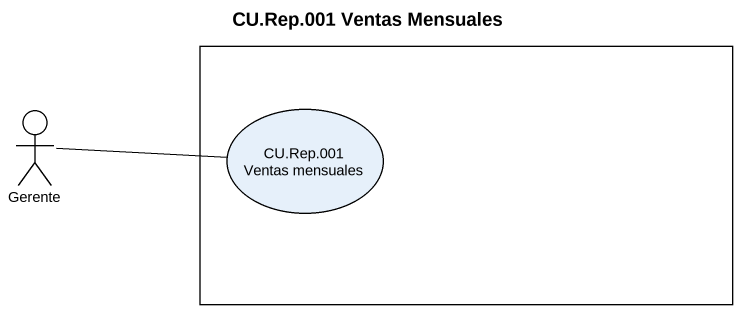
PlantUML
@startuml
title CU.Rep.001 Ventas Mensuales
rectangle " " as rectangle1 {
  usecase "CU.Rep.001 Ventas mensuales" as CU_Rep_001_Ventas_mensuales
}
actor Gerente
Gerente -right- CU_Rep_001_Ventas_mensuales
@enduml
